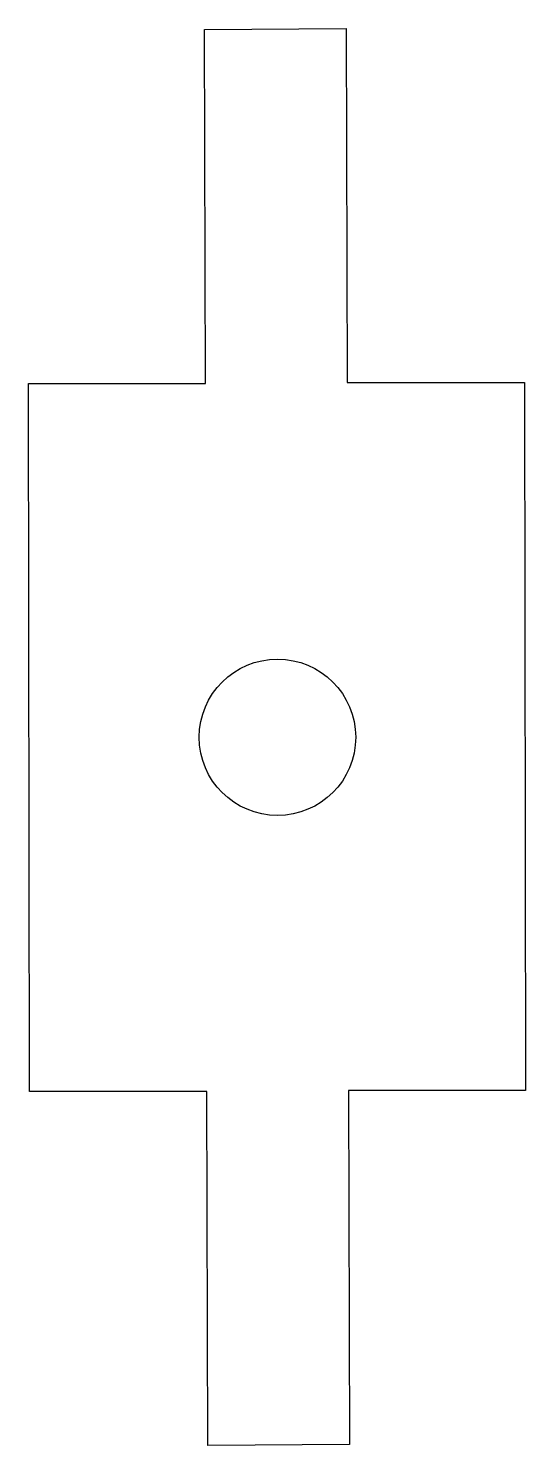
# Model space of a CAD drawing. Header units: millimetres. Extents: x 0 to 8.4, y 0 to 24.
import ezdxf

# ---------------------------------------------------------------- set-up
doc = ezdxf.new("R2010")
doc.units = ezdxf.units.MM
doc.layers.add('CORTE', color=7, linetype='Continuous')

msp = doc.modelspace()

# ---------------------------------------------------------------- linework, layer by layer
at = {"layer": 'CORTE'}
msp.add_lwpolyline([(3, 18), (2.98, 24), (5.38, 24.02), (5.4, 18.02), (8.4, 18.02), (8.42, 6.02), (5.42, 6.02), (5.44, 0.02), (3.04, 0), (3.02, 6), (0.02, 6), (0, 18)], close=True, dxfattribs=at)
msp.add_circle((4.218, 12.005), 1.325, dxfattribs=at)

doc.saveas('drawing.dxf')
